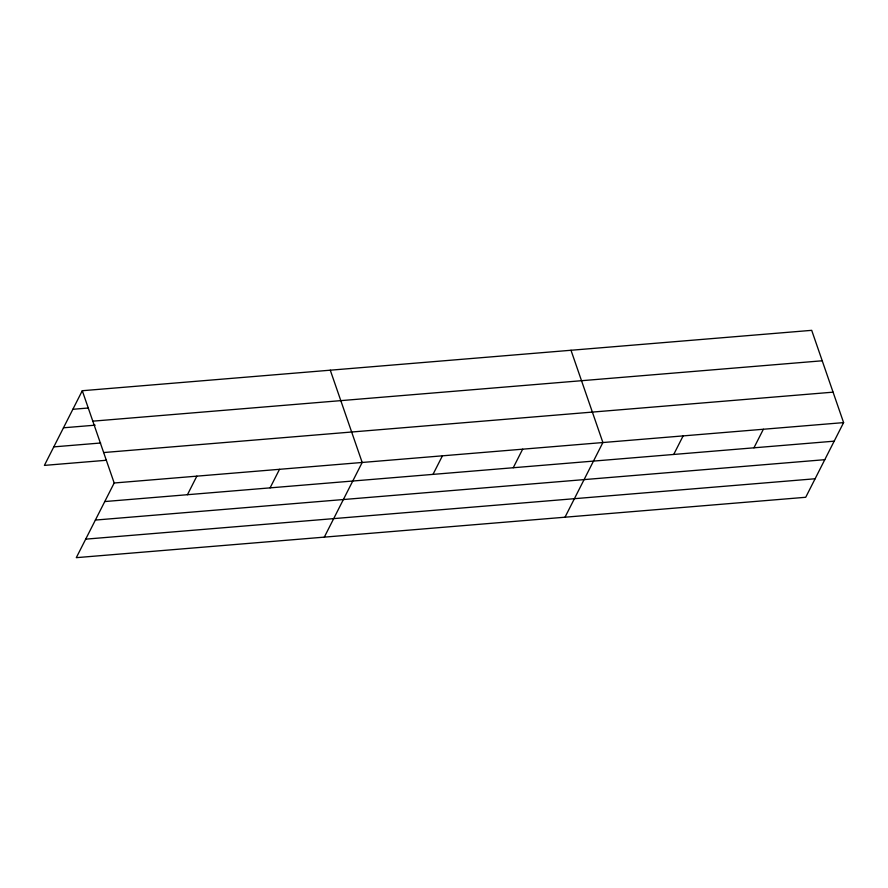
<?xml version="1.0" encoding="UTF-8"?>
<svg xmlns="http://www.w3.org/2000/svg" width="888" height="888" viewBox="0 0 888 888"><rect width="100%" height="100%" fill="white"/><g stroke="black" fill="none" stroke-linecap="round" stroke-linejoin="round"><path stroke-width="1.33" d="M82.284 390.72L114.186 482.994L76.301 557.664L805.716 497.28L843.6 422.61L811.699 330.336L82.284 390.72L44.4 465.39L106.405 460.262M187.435 494.716L196.847 476.146M270.096 487.867L279.52 469.308M324.309 537.129L362.182 462.459L330.281 370.196M433 474.381L442.424 455.822M513.242 467.743L522.655 449.184M565.012 517.205L602.897 442.535L570.995 350.261M673.715 454.456L683.127 435.897M753.945 447.818L763.369 429.248M72.86 409.29L88.023 408.025M92.807 421.167L822.221 360.783M63.47 427.794L95.16 425.174M53.791 446.875L100.633 443.001M103.652 452.547L833.077 392.163M114.186 482.994L843.6 422.61M104.762 501.554L834.187 441.17M95.371 520.068L824.786 459.684M85.692 539.149L815.106 478.765"/></g></svg>
